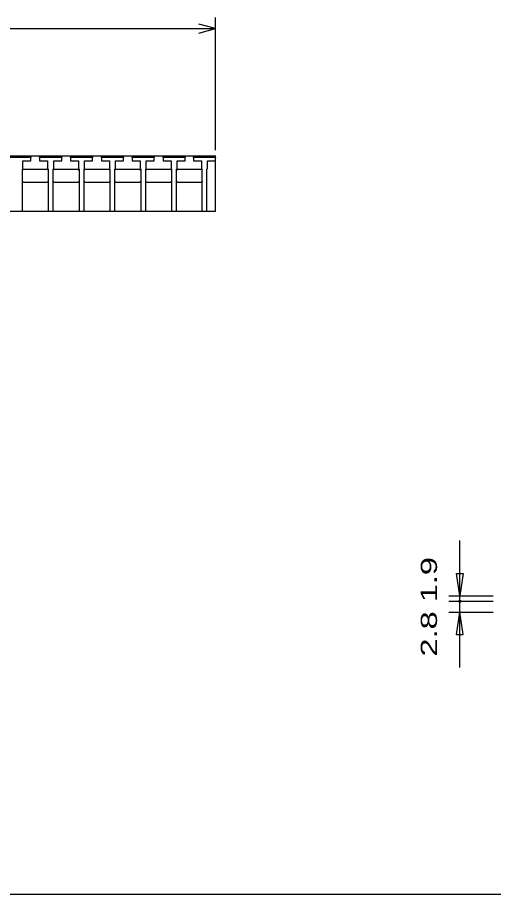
# Model space of a CAD drawing. Units: millimetres, scale not verified. Extents: x -1820 to 1736, y -1282 to 1048.
# Drawn here: x -531 to -101, y -1152 to -359 of the extents above; entities that cross this region are included whole.
import ezdxf
from ezdxf.enums import TextEntityAlignment as Align

# ---------------------------------------------------------------- set-up
doc = ezdxf.new("R2010")
doc.units = ezdxf.units.MM
doc.header["$LTSCALE"] = 10
for name, color, linetype, lineweight in [('0_2', 150, 'Continuous', 25), ('16', 3, 'Continuous', 25), ('22', 2, 'Continuous', 25), ('32', 4, 'Continuous', 25)]:
    doc.layers.add(name, color=color, linetype=linetype, lineweight=lineweight)
doc.styles.add('ベクトル', font='')
doc.styles.get('ベクトル').set_extended_font_data('ベクトル')

msp = doc.modelspace()

# ---------------------------------------------------------------- linework, layer by layer
at = {"layer": '0_2'}
msp.add_line((1736, -1151.5), (-1724, -1151.5), dxfattribs=at)
at = {"layer": '16'}
for p, q in [((-1348, -484), (-352, -484)), ((-518.9, -485.5), (-538.9, -485.5)), ((-530.85, -485.5), (-530.35, -484)), ((-530.35, -484), (-527.45, -484)), ((-527.45, -484), (-526.95, -485.5)), ((-526.15, -495.5), (-526.15, -488.5)), ((-526.15, -488.5), (-518.9, -488.5)), ((-522.8, -485.5), (-522.3, -484)), ((-522.3, -484), (-519.4, -484)), ((-519.4, -484), (-518.9, -485.5)), ((-518.9, -488.5), (-518.9, -485.5)), ((-511, -485.5), (-510.5, -484)), ((-511, -485.5), (-511, -488.5)), ((-491, -485.5), (-511, -485.5)), ((-511, -488.5), (-503.75, -488.5)), ((-510.5, -484), (-507.6, -484)), ((-507.6, -484), (-507.1, -485.5)), ((-503.75, -488.5), (-503.75, -495.5)), ((-502.95, -485.5), (-502.45, -484)), ((-502.45, -484), (-499.55, -484)), ((-499.55, -484), (-499.05, -485.5)), ((-498.25, -495.5), (-498.25, -488.5)), ((-498.25, -488.5), (-491, -488.5)), ((-494.9, -485.5), (-494.4, -484)), ((-494.4, -484), (-491.5, -484)), ((-491.5, -484), (-491, -485.5)), ((-491, -488.5), (-491, -485.5)), ((-483.1, -485.5), (-482.6, -484)), ((-483.1, -485.5), (-483.1, -488.5)), ((-463.1, -485.5), (-483.1, -485.5)), ((-483.1, -488.5), (-475.85, -488.5)), ((-482.6, -484), (-479.7, -484)), ((-479.7, -484), (-479.2, -485.5)), ((-475.85, -488.5), (-475.85, -495.5)), ((-475.05, -485.5), (-474.55, -484)), ((-474.55, -484), (-471.65, -484)), ((-471.65, -484), (-471.15, -485.5)), ((-470.35, -495.5), (-470.35, -488.5)), ((-470.35, -488.5), (-463.1, -488.5)), ((-467, -485.5), (-466.5, -484)), ((-466.5, -484), (-463.6, -484)), ((-463.6, -484), (-463.1, -485.5)), ((-463.1, -488.5), (-463.1, -485.5)), ((-455.2, -485.5), (-454.7, -484)), ((-455.2, -485.5), (-455.2, -488.5)), ((-435.2, -485.5), (-455.2, -485.5)), ((-455.2, -488.5), (-447.95, -488.5)), ((-454.7, -484), (-451.8, -484)), ((-451.8, -484), (-451.3, -485.5)), ((-447.95, -488.5), (-447.95, -495.5)), ((-447.15, -485.5), (-446.65, -484)), ((-446.65, -484), (-443.75, -484)), ((-443.75, -484), (-443.25, -485.5)), ((-442.45, -495.5), (-442.45, -488.5)), ((-442.45, -488.5), (-435.2, -488.5)), ((-439.1, -485.5), (-438.6, -484)), ((-438.6, -484), (-435.7, -484)), ((-435.7, -484), (-435.2, -485.5)), ((-435.2, -488.5), (-435.2, -485.5)), ((-427.3, -485.5), (-426.8, -484)), ((-427.3, -485.5), (-427.3, -488.5)), ((-407.3, -485.5), (-427.3, -485.5)), ((-427.3, -488.5), (-420.05, -488.5)), ((-426.8, -484), (-423.9, -484)), ((-423.9, -484), (-423.4, -485.5)), ((-420.05, -488.5), (-420.05, -495.5)), ((-419.25, -485.5), (-418.75, -484)), ((-418.75, -484), (-415.85, -484)), ((-415.85, -484), (-415.35, -485.5)), ((-414.55, -495.5), (-414.55, -488.5)), ((-414.55, -488.5), (-407.3, -488.5)), ((-411.2, -485.5), (-410.7, -484)), ((-410.7, -484), (-407.8, -484)), ((-407.8, -484), (-407.3, -485.5)), ((-407.3, -488.5), (-407.3, -485.5)), ((-399.4, -485.5), (-398.9, -484)), ((-399.4, -485.5), (-399.4, -488.5)), ((-379.4, -485.5), (-399.4, -485.5)), ((-399.4, -488.5), (-392.15, -488.5)), ((-398.9, -484), (-396, -484)), ((-396, -484), (-395.5, -485.5)), ((-392.15, -488.5), (-392.15, -495.5)), ((-391.35, -485.5), (-390.85, -484)), ((-390.85, -484), (-387.95, -484)), ((-387.95, -484), (-387.45, -485.5)), ((-386.65, -495.5), (-386.65, -488.5)), ((-386.65, -488.5), (-379.4, -488.5)), ((-383.3, -485.5), (-382.8, -484)), ((-382.8, -484), (-379.9, -484)), ((-379.9, -484), (-379.4, -485.5)), ((-379.4, -488.5), (-379.4, -485.5)), ((-372, -485.5), (-371.5, -484)), ((-372, -485.5), (-372, -488.5)), ((-352, -485.5), (-372, -485.5)), ((-372, -488.5), (-364.75, -488.5)), ((-371.5, -484), (-368.6, -484)), ((-368.6, -484), (-368.1, -485.5)), ((-364.75, -488.5), (-364.75, -495.5)), ((-363.95, -485.5), (-363.45, -484)), ((-363.45, -484), (-360.55, -484)), ((-360.55, -484), (-360.05, -485.5)), ((-359.25, -495.5), (-359.25, -488.5)), ((-359.25, -488.5), (-352, -488.5)), ((-355.9, -485.5), (-355.4, -484)), ((-355.4, -484), (-352.5, -484)), ((-352.5, -484), (-352, -485.5)), ((-352, -534), (-352, -484)), ((-352, -488.5), (-352, -485.5)), ((-526.65, -496), (-526.15, -495.5)), ((-526.65, -534), (-526.65, -496)), ((-526.65, -497), (-525.65, -496)), ((-525.65, -496), (-504.25, -496)), ((-504.25, -496), (-503.25, -497)), ((-503.75, -495.5), (-503.25, -496)), ((-503.25, -496), (-503.25, -534)), ((-498.75, -496), (-498.25, -495.5)), ((-498.75, -534), (-498.75, -496)), ((-498.75, -497), (-497.75, -496)), ((-497.75, -496), (-476.35, -496)), ((-476.35, -496), (-475.35, -497)), ((-475.85, -495.5), (-475.35, -496)), ((-475.35, -496), (-475.35, -534)), ((-470.85, -496), (-470.35, -495.5)), ((-470.85, -534), (-470.85, -496)), ((-470.85, -497), (-469.85, -496)), ((-469.85, -496), (-448.45, -496)), ((-448.45, -496), (-447.45, -497)), ((-447.95, -495.5), (-447.45, -496)), ((-447.45, -496), (-447.45, -534)), ((-442.95, -496), (-442.45, -495.5)), ((-442.95, -534), (-442.95, -496)), ((-442.95, -497), (-441.95, -496)), ((-441.95, -496), (-420.55, -496)), ((-420.55, -496), (-419.55, -497)), ((-420.05, -495.5), (-419.55, -496)), ((-419.55, -496), (-419.55, -534)), ((-415.05, -496), (-414.55, -495.5)), ((-415.05, -534), (-415.05, -496)), ((-415.05, -497), (-414.05, -496)), ((-414.05, -496), (-392.65, -496)), ((-392.65, -496), (-391.65, -497)), ((-392.15, -495.5), (-391.65, -496)), ((-391.65, -496), (-391.65, -534)), ((-387.15, -496), (-386.65, -495.5)), ((-387.15, -534), (-387.15, -496)), ((-387.15, -497), (-386.15, -496)), ((-386.15, -496), (-364.75, -496)), ((-364.75, -495.5), (-364.25, -496)), ((-364.75, -496), (-363.75, -497)), ((-364.25, -496), (-364.25, -534)), ((-359.75, -496), (-359.25, -495.5)), ((-359.75, -534), (-359.75, -496)), ((-525.65, -508), (-526.65, -507)), ((-503.25, -507), (-504.25, -508)), ((-497.75, -508), (-498.75, -507)), ((-475.35, -507), (-476.35, -508)), ((-469.85, -508), (-470.85, -507)), ((-447.45, -507), (-448.45, -508)), ((-441.95, -508), (-442.95, -507)), ((-419.55, -507), (-420.55, -508)), ((-414.05, -508), (-415.05, -507)), ((-391.65, -507), (-392.65, -508)), ((-386.15, -508), (-387.15, -507)), ((-363.75, -507), (-364.75, -508)), ((-504.25, -508), (-525.65, -508)), ((-476.35, -508), (-497.75, -508)), ((-448.45, -508), (-469.85, -508)), ((-420.55, -508), (-441.95, -508)), ((-392.65, -508), (-414.05, -508)), ((-364.75, -508), (-386.15, -508)), ((-1348, -534), (-352, -534)), ((-531.15, -534), (-526.65, -534)), ((-503.25, -534), (-498.75, -534)), ((-475.35, -534), (-470.85, -534)), ((-447.45, -534), (-442.95, -534)), ((-419.55, -534), (-415.05, -534)), ((-391.65, -534), (-387.15, -534)), ((-364.25, -534), (-359.75, -534))]:
    msp.add_line(p, q, dxfattribs=at)
at = {"layer": '22', "color": 4}
for p, q in [((-352, -479), (-352, -359)), ((-1348, -369), (-352, -369)), ((-352, -369), (-367, -365)), ((-367, -373), (-352, -369))]:
    msp.add_line(p, q, dxfattribs=at)
at = {"layer": '32'}
for p, q in [((-131, -881.5), (-131, -831.5)), ((-131, -881.5), (-134, -861.5)), ((-134, -861.5), (-128, -861.5)), ((-128, -861.5), (-131, -881.5)), ((-141, -881.5), (-101, -881.5)), ((-141, -886.5), (-101, -886.5)), ((-131, -896.5), (-131, -881.5)), ((-141, -896.5), (-101, -896.5)), ((-134, -916.5), (-131, -896.5)), ((-128, -916.5), (-131, -896.5)), ((-131, -946.5), (-131, -896.5)), ((-134, -916.5), (-128, -916.5))]:
    msp.add_line(p, q, dxfattribs=at)
msp.add_circle((-131, -886.5), 1, dxfattribs=at)

# ---------------------------------------------------------------- texts
at = {"layer": '32', "color": 2, "style": 'ベクトル', "width": 1.5}
msp.add_text('2.8 1.9', height=14.66, rotation=90, dxfattribs=at).set_placement((-159, -936.5), align=Align.MIDDLE_LEFT)

doc.saveas('drawing.dxf')
